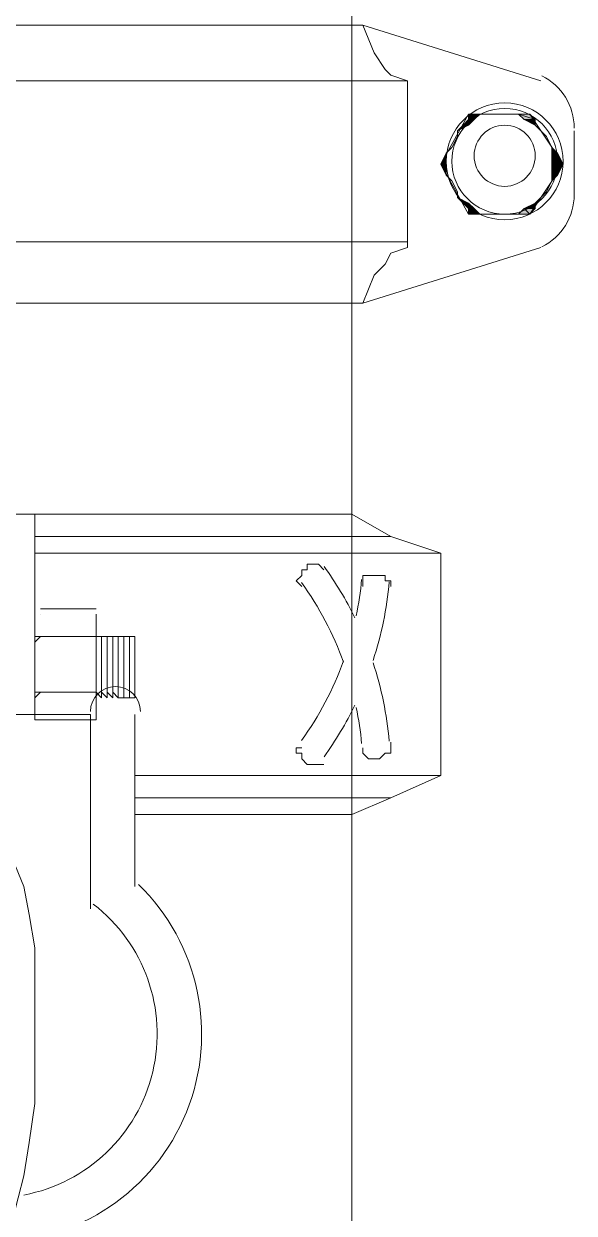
# Model space of a CAD drawing. Header units: millimetres. Extents: x 596 to 768, y 309 to 423.
# Drawn here: x 690.9175 to 691.0046, y 407.1867 to 407.375 of the extents above; entities that cross this region are included whole.
import ezdxf

# ---------------------------------------------------------------- set-up
doc = ezdxf.new("R2010")
doc.units = ezdxf.units.MM
doc.layers.add('1- 3', color=3, linetype='Continuous')

# ---------------------------------------------------------------- blocks, each defined once
blk = doc.blocks.new('CTOBOM')
h = blk.add_hatch(color=0)
h.dxf.hatch_style = 2
h.paths.add_polyline_path([(5.748, -0.33348), (5.74888, -0.3326), (5.74888, -0.33348)])
edge = h.paths.add_edge_path()
edge.add_spline(control_points=[(5.74888, -0.3326), (5.74888, -0.3326), (5.748, -0.33348), (5.748, -0.33348), (5.748, -0.33348), (5.74888, -0.3326), (5.74888, -0.3326)], knot_values=[0, 0, 0, 0, 1, 1, 1, 2, 2, 2, 2], degree=3, periodic=0)
h = blk.add_hatch(color=0)
h.dxf.hatch_style = 2
h.paths.add_polyline_path([(5.74888, -0.33348), (5.75064, -0.33172), (5.75064, -0.33348)])
h.paths.add_polyline_path([(5.74888, -0.3326), (5.74888, -0.33348), (5.75064, -0.33172)])
h = blk.add_hatch(color=0)
h.dxf.hatch_style = 2
h.paths.add_polyline_path([(5.75064, -0.33348), (5.7524, -0.3326), (5.7524, -0.33348)])
h.paths.add_polyline_path([(5.75064, -0.33172), (5.75064, -0.33348), (5.7524, -0.3326)])
h = blk.add_hatch(color=0)
h.dxf.hatch_style = 2
h.paths.add_polyline_path([(5.75328, -0.33348), (5.7524, -0.33348), (5.7524, -0.3326)])
edge = h.paths.add_edge_path()
edge.add_spline(control_points=[(5.75328, -0.33348), (5.75328, -0.33348), (5.75328, -0.33348), (5.75328, -0.33348), (5.75328, -0.33348), (5.7524, -0.33348), (5.7524, -0.33348), (5.7524, -0.33348), (5.75328, -0.33348), (5.75328, -0.33348)], knot_values=[0, 0, 0, 0, 1, 1, 1, 2, 2, 2, 3, 3, 3, 3], degree=3, periodic=0)
h = blk.add_hatch(color=0)
h.dxf.hatch_style = 2
h.paths.add_polyline_path([(5.74271, -0.33876), (5.74359, -0.33612), (5.74359, -0.33788)])
h.paths.add_polyline_path([(5.74271, -0.337), (5.74271, -0.33876), (5.74359, -0.33612)])
h = blk.add_hatch(color=0)
h.dxf.hatch_style = 2
h.paths.add_polyline_path([(5.74448, -0.33612), (5.74359, -0.33788), (5.74359, -0.33612)])
edge = h.paths.add_edge_path()
edge.add_spline(control_points=[(5.74448, -0.33612), (5.74448, -0.33612), (5.74448, -0.33612), (5.74448, -0.33612), (5.74448, -0.33612), (5.74359, -0.33788), (5.74359, -0.33788), (5.74359, -0.33788), (5.74448, -0.33612), (5.74448, -0.33612)], knot_values=[0, 0, 0, 0, 1, 1, 1, 2, 2, 2, 3, 3, 3, 3], degree=3, periodic=0)
h = blk.add_hatch(color=0)
h.dxf.hatch_style = 2
h.paths.add_polyline_path([(5.7568, -0.33612), (5.75768, -0.33612), (5.75768, -0.33788)])
edge = h.paths.add_edge_path()
edge.add_spline(control_points=[(5.75768, -0.33612), (5.75768, -0.33612), (5.7568, -0.33612), (5.7568, -0.33612), (5.7568, -0.33612), (5.75768, -0.33612), (5.75768, -0.33612)], knot_values=[0, 0, 0, 0, 1, 1, 1, 2, 2, 2, 2], degree=3, periodic=0)
h = blk.add_hatch(color=0)
h.dxf.hatch_style = 2
h.paths.add_polyline_path([(5.75768, -0.33788), (5.75856, -0.337), (5.75856, -0.33876)])
h.paths.add_polyline_path([(5.75768, -0.33612), (5.75768, -0.33788), (5.75856, -0.337)])
h = blk.add_hatch(color=0)
h.dxf.hatch_style = 2
h.paths.add_polyline_path([(5.74271, -0.34668), (5.74359, -0.3458), (5.74359, -0.34668)])
h.paths.add_polyline_path([(5.74271, -0.34492), (5.74271, -0.34668), (5.74359, -0.3458)])
h = blk.add_hatch(color=0)
h.dxf.hatch_style = 2
h.paths.add_polyline_path([(5.74359, -0.34668), (5.74448, -0.34668), (5.74448, -0.34756)])
h.paths.add_polyline_path([(5.74359, -0.3458), (5.74359, -0.34668), (5.74448, -0.34668)])
h = blk.add_hatch(color=0)
h.dxf.hatch_style = 2
h.paths.add_polyline_path([(5.7568, -0.34756), (5.75768, -0.3458), (5.75768, -0.34668)])
h.paths.add_polyline_path([(5.7568, -0.34668), (5.7568, -0.34756), (5.75768, -0.3458)])
h = blk.add_hatch(color=0)
h.dxf.hatch_style = 2
h.paths.add_polyline_path([(5.75768, -0.34668), (5.75856, -0.34492), (5.75856, -0.34668)])
h.paths.add_polyline_path([(5.75768, -0.3458), (5.75768, -0.34668), (5.75856, -0.34492)])
h = blk.add_hatch(color=0)
h.dxf.hatch_style = 2
h.paths.add_polyline_path([(5.74536, -0.34844), (5.74448, -0.34756), (5.74448, -0.34668)])
edge = h.paths.add_edge_path()
edge.add_spline(control_points=[(5.74536, -0.34844), (5.74536, -0.34844), (5.74536, -0.34844), (5.74536, -0.34844), (5.74536, -0.34844), (5.74448, -0.34756), (5.74448, -0.34756), (5.74448, -0.34756), (5.74536, -0.34844), (5.74536, -0.34844)], knot_values=[0, 0, 0, 0, 1, 1, 1, 2, 2, 2, 3, 3, 3, 3], degree=3, periodic=0)
h = blk.add_hatch(color=0)
h.dxf.hatch_style = 2
h.paths.add_polyline_path([(5.75592, -0.34844), (5.7568, -0.34668), (5.7568, -0.34756)])
edge = h.paths.add_edge_path()
edge.add_spline(control_points=[(5.7568, -0.34668), (5.7568, -0.34668), (5.75592, -0.34844), (5.75592, -0.34844), (5.75592, -0.34844), (5.7568, -0.34668), (5.7568, -0.34668)], knot_values=[0, 0, 0, 0, 1, 1, 1, 2, 2, 2, 2], degree=3, periodic=0)
h = blk.add_hatch(color=0)
h.dxf.hatch_style = 2
h.paths.add_polyline_path([(5.74888, -0.3502), (5.75064, -0.3502), (5.75064, -0.35108)])
edge = h.paths.add_edge_path()
edge.add_spline(control_points=[(5.75064, -0.3502), (5.75064, -0.3502), (5.74888, -0.3502), (5.74888, -0.3502), (5.74888, -0.3502), (5.75064, -0.3502), (5.75064, -0.3502)], knot_values=[0, 0, 0, 0, 1, 1, 1, 2, 2, 2, 2], degree=3, periodic=0)
h = blk.add_hatch(color=0)
h.dxf.hatch_style = 2
h.paths.add_polyline_path([(5.7524, -0.3502), (5.75064, -0.35108), (5.75064, -0.3502)])
edge = h.paths.add_edge_path()
edge.add_spline(control_points=[(5.7524, -0.3502), (5.7524, -0.3502), (5.7524, -0.3502), (5.7524, -0.3502), (5.7524, -0.3502), (5.75064, -0.35108), (5.75064, -0.35108), (5.75064, -0.35108), (5.7524, -0.3502), (5.7524, -0.3502)], knot_values=[0, 0, 0, 0, 1, 1, 1, 2, 2, 2, 3, 3, 3, 3], degree=3, periodic=0)
at = {"color": 0, "lineweight": 20}
for p, q in [((5.74536, -0.32996), (5.75592, -0.32996)), ((5.75064, -0.33172), (5.74271, -0.337)), ((5.75856, -0.337), (5.75064, -0.33172)), ((5.73743, -0.33524), (5.72863, -0.3634)), ((5.76384, -0.33524), (5.77264, -0.3634)), ((5.74271, -0.337), (5.74271, -0.34668)), ((5.75856, -0.34668), (5.75856, -0.337)), ((5.74271, -0.34668), (5.75064, -0.35108)), ((5.75064, -0.35108), (5.75856, -0.34668)), ((5.73743, -0.35636), (5.73655, -0.359)), ((5.73743, -0.48838), (5.73743, -0.35636)), ((5.73743, -0.35636), (5.76384, -0.35636)), ((5.76296, -0.35636), (5.76296, -0.48838)), ((5.76384, -0.35636), (5.76472, -0.359)), ((5.73655, -0.359), (5.73567, -0.35988)), ((5.76472, -0.359), (5.76648, -0.35988)), ((5.73567, -0.35988), (5.73303, -0.36164)), ((5.76648, -0.35988), (5.76824, -0.36164)), ((5.73303, -0.36164), (5.72863, -0.3634)), ((5.72863, -0.48222), (5.72863, -0.3634)), ((5.76824, -0.36164), (5.77264, -0.3634)), ((5.77264, -0.48222), (5.77264, -0.3634)), ((5.72863, -0.36516), (5.53589, -0.36516)), ((5.72863, -0.36516), (5.72863, -0.47958))]:
    blk.add_line(p, q, dxfattribs=at)
at = {"color": 0, "lineweight": 0}
for p, q in [((5.748, -0.33348), (5.74888, -0.3326)), ((5.748, -0.33348), (5.74888, -0.3326)), ((5.74888, -0.33348), (5.75064, -0.33172)), ((5.74888, -0.33348), (5.75064, -0.33172)), ((5.75064, -0.33172), (5.74888, -0.3326)), ((5.74888, -0.33348), (5.75064, -0.33172)), ((5.74888, -0.33348), (5.75064, -0.33172)), ((5.75064, -0.33172), (5.74888, -0.3326)), ((5.74888, -0.3326), (5.74888, -0.33348)), ((5.74888, -0.3326), (5.74888, -0.33348)), ((5.74888, -0.3326), (5.74888, -0.33348)), ((5.74888, -0.3326), (5.74888, -0.33348)), ((5.75064, -0.33172), (5.75064, -0.33348)), ((5.75064, -0.33172), (5.75064, -0.33348)), ((5.75064, -0.33172), (5.75064, -0.33348)), ((5.7524, -0.3326), (5.75064, -0.33172)), ((5.75064, -0.33172), (5.75064, -0.33348)), ((5.7524, -0.3326), (5.75064, -0.33172)), ((5.75064, -0.33348), (5.7524, -0.3326)), ((5.75064, -0.33348), (5.7524, -0.3326)), ((5.75064, -0.33348), (5.7524, -0.3326)), ((5.75064, -0.33348), (5.7524, -0.3326)), ((5.7524, -0.3326), (5.7524, -0.33348)), ((5.7524, -0.3326), (5.7524, -0.33348)), ((5.7524, -0.33348), (5.7524, -0.3326)), ((5.7524, -0.3326), (5.75328, -0.33348)), ((5.7524, -0.33348), (5.7524, -0.3326)), ((5.7524, -0.3326), (5.75328, -0.33348)), ((5.74888, -0.33348), (5.748, -0.33348)), ((5.74888, -0.33348), (5.748, -0.33348)), ((5.75064, -0.33348), (5.74888, -0.33348)), ((5.75064, -0.33348), (5.74888, -0.33348)), ((5.7524, -0.33348), (5.75064, -0.33348)), ((5.7524, -0.33348), (5.75064, -0.33348)), ((5.75328, -0.33348), (5.7524, -0.33348)), ((5.75328, -0.33348), (5.7524, -0.33348)), ((5.74271, -0.33876), (5.74359, -0.33612)), ((5.74271, -0.33876), (5.74359, -0.33612)), ((5.74359, -0.33612), (5.74271, -0.337)), ((5.74271, -0.33876), (5.74359, -0.33612)), ((5.74271, -0.33876), (5.74359, -0.33612)), ((5.74359, -0.33612), (5.74271, -0.337)), ((5.74271, -0.3414), (5.74271, -0.337)), ((5.74271, -0.337), (5.74271, -0.34052)), ((5.74271, -0.3414), (5.74271, -0.337)), ((5.74271, -0.337), (5.74271, -0.34052)), ((5.74271, -0.34052), (5.74271, -0.337)), ((5.74271, -0.337), (5.74271, -0.33876)), ((5.74271, -0.34052), (5.74271, -0.337)), ((5.74271, -0.337), (5.74271, -0.33876)), ((5.74271, -0.337), (5.74271, -0.33876)), ((5.74271, -0.337), (5.74271, -0.33876)), ((5.74359, -0.33612), (5.74359, -0.33788)), ((5.74359, -0.33612), (5.74359, -0.33788)), ((5.74448, -0.33612), (5.74359, -0.33788)), ((5.74359, -0.33788), (5.74359, -0.33612)), ((5.74359, -0.33612), (5.74448, -0.33612)), ((5.74448, -0.33612), (5.74359, -0.33788)), ((5.74359, -0.33788), (5.74359, -0.33612)), ((5.74359, -0.33612), (5.74448, -0.33612)), ((5.7568, -0.33612), (5.75768, -0.33612)), ((5.75768, -0.33788), (5.7568, -0.33612)), ((5.7568, -0.33612), (5.75768, -0.33612)), ((5.75768, -0.33788), (5.7568, -0.33612)), ((5.75768, -0.33612), (5.75768, -0.33788)), ((5.75768, -0.33612), (5.75768, -0.33788)), ((5.75768, -0.33612), (5.75768, -0.33788)), ((5.75856, -0.337), (5.75768, -0.33612)), ((5.75768, -0.33612), (5.75768, -0.33788)), ((5.75856, -0.337), (5.75768, -0.33612)), ((5.75768, -0.33788), (5.75856, -0.337)), ((5.75768, -0.33788), (5.75856, -0.337)), ((5.75768, -0.33788), (5.75856, -0.337)), ((5.75768, -0.33788), (5.75856, -0.337)), ((5.75856, -0.337), (5.75856, -0.33876)), ((5.75856, -0.337), (5.75856, -0.33876)), ((5.75856, -0.33876), (5.75856, -0.337)), ((5.75856, -0.337), (5.75856, -0.34052)), ((5.75856, -0.33876), (5.75856, -0.337)), ((5.75856, -0.337), (5.75856, -0.34052)), ((5.75856, -0.34052), (5.75856, -0.337)), ((5.75856, -0.337), (5.75856, -0.3414)), ((5.75856, -0.34052), (5.75856, -0.337)), ((5.75856, -0.337), (5.75856, -0.3414)), ((5.74359, -0.33788), (5.74271, -0.33876)), ((5.74359, -0.33788), (5.74271, -0.33876)), ((5.74271, -0.33876), (5.74271, -0.34052)), ((5.74271, -0.33876), (5.74271, -0.34052)), ((5.75856, -0.33876), (5.75768, -0.33788)), ((5.75856, -0.33876), (5.75768, -0.33788)), ((5.75856, -0.34052), (5.75856, -0.33876)), ((5.75856, -0.34052), (5.75856, -0.33876)), ((5.74271, -0.34052), (5.74271, -0.3414)), ((5.74271, -0.34052), (5.74271, -0.3414)), ((5.75856, -0.3414), (5.75856, -0.34052)), ((5.75856, -0.3414), (5.75856, -0.34052)), ((5.74271, -0.34668), (5.74271, -0.3414)), ((5.74271, -0.3414), (5.74271, -0.34316)), ((5.74271, -0.34668), (5.74271, -0.3414)), ((5.74271, -0.3414), (5.74271, -0.34316)), ((5.75856, -0.3414), (5.75856, -0.34668)), ((5.75856, -0.34316), (5.75856, -0.3414)), ((5.75856, -0.3414), (5.75856, -0.34668)), ((5.75856, -0.34316), (5.75856, -0.3414)), ((5.74271, -0.34316), (5.74271, -0.34668)), ((5.74271, -0.34316), (5.74271, -0.34668)), ((5.74271, -0.34668), (5.74271, -0.34316)), ((5.74271, -0.34316), (5.74271, -0.34492)), ((5.74271, -0.34668), (5.74271, -0.34316)), ((5.74271, -0.34316), (5.74271, -0.34492)), ((5.75856, -0.34316), (5.75856, -0.34668)), ((5.75856, -0.34492), (5.75856, -0.34316)), ((5.75856, -0.34316), (5.75856, -0.34668)), ((5.75856, -0.34492), (5.75856, -0.34316)), ((5.75856, -0.34668), (5.75856, -0.34316)), ((5.75856, -0.34668), (5.75856, -0.34316)), ((5.74271, -0.34492), (5.74271, -0.34668)), ((5.74271, -0.34492), (5.74271, -0.34668)), ((5.74271, -0.34492), (5.74271, -0.34668)), ((5.74359, -0.3458), (5.74271, -0.34492)), ((5.74271, -0.34492), (5.74271, -0.34668)), ((5.74359, -0.3458), (5.74271, -0.34492)), ((5.74271, -0.34668), (5.74359, -0.3458)), ((5.74271, -0.34668), (5.74359, -0.3458)), ((5.74271, -0.34668), (5.74359, -0.3458)), ((5.74271, -0.34668), (5.74359, -0.3458)), ((5.74359, -0.3458), (5.74359, -0.34668)), ((5.74359, -0.3458), (5.74359, -0.34668)), ((5.74359, -0.3458), (5.74359, -0.34668)), ((5.74448, -0.34668), (5.74359, -0.3458)), ((5.74359, -0.3458), (5.74359, -0.34668)), ((5.74448, -0.34668), (5.74359, -0.3458)), ((5.7568, -0.34756), (5.75768, -0.3458)), ((5.7568, -0.34756), (5.75768, -0.3458)), ((5.75768, -0.3458), (5.7568, -0.34668)), ((5.7568, -0.34756), (5.75768, -0.3458)), ((5.7568, -0.34756), (5.75768, -0.3458)), ((5.75768, -0.3458), (5.7568, -0.34668)), ((5.75768, -0.34668), (5.75856, -0.34492)), ((5.75768, -0.34668), (5.75856, -0.34492)), ((5.75856, -0.34492), (5.75768, -0.3458)), ((5.75768, -0.34668), (5.75856, -0.34492)), ((5.75768, -0.34668), (5.75856, -0.34492)), ((5.75856, -0.34492), (5.75768, -0.3458)), ((5.75768, -0.3458), (5.75768, -0.34668)), ((5.75768, -0.3458), (5.75768, -0.34668)), ((5.75768, -0.3458), (5.75768, -0.34668)), ((5.75768, -0.3458), (5.75768, -0.34668)), ((5.75856, -0.34492), (5.75856, -0.34668)), ((5.75856, -0.34492), (5.75856, -0.34668)), ((5.75856, -0.34668), (5.75856, -0.34492)), ((5.75856, -0.34668), (5.75856, -0.34492)), ((5.74359, -0.34668), (5.74271, -0.34668)), ((5.74359, -0.34668), (5.74271, -0.34668)), ((5.74359, -0.34668), (5.74448, -0.34668)), ((5.74448, -0.34756), (5.74359, -0.34668)), ((5.74359, -0.34668), (5.74448, -0.34668)), ((5.74359, -0.34668), (5.74448, -0.34668)), ((5.74448, -0.34756), (5.74359, -0.34668)), ((5.74359, -0.34668), (5.74448, -0.34668)), ((5.74448, -0.34668), (5.74448, -0.34756)), ((5.74448, -0.34668), (5.74448, -0.34756)), ((5.74448, -0.34756), (5.74448, -0.34668)), ((5.74448, -0.34668), (5.74536, -0.34844)), ((5.74448, -0.34756), (5.74448, -0.34668)), ((5.74448, -0.34668), (5.74536, -0.34844)), ((5.74536, -0.34844), (5.74448, -0.34756)), ((5.74536, -0.34844), (5.74448, -0.34756)), ((5.75592, -0.34844), (5.7568, -0.34668)), ((5.75592, -0.34844), (5.7568, -0.34668)), ((5.7568, -0.34756), (5.75592, -0.34844)), ((5.7568, -0.34756), (5.75592, -0.34844)), ((5.7568, -0.34668), (5.7568, -0.34756)), ((5.7568, -0.34668), (5.7568, -0.34756)), ((5.75768, -0.34668), (5.7568, -0.34756)), ((5.7568, -0.34668), (5.7568, -0.34756)), ((5.75768, -0.34668), (5.7568, -0.34756)), ((5.7568, -0.34668), (5.7568, -0.34756)), ((5.75856, -0.34668), (5.75768, -0.34668)), ((5.75856, -0.34668), (5.75768, -0.34668)), ((5.74888, -0.3502), (5.75064, -0.3502)), ((5.75064, -0.35108), (5.74888, -0.3502)), ((5.74888, -0.3502), (5.75064, -0.3502)), ((5.75064, -0.35108), (5.74888, -0.3502)), ((5.75064, -0.3502), (5.75064, -0.35108)), ((5.75064, -0.3502), (5.75064, -0.35108)), ((5.7524, -0.3502), (5.75064, -0.35108)), ((5.75064, -0.35108), (5.75064, -0.3502)), ((5.75064, -0.3502), (5.7524, -0.3502)), ((5.7524, -0.3502), (5.75064, -0.35108)), ((5.75064, -0.35108), (5.75064, -0.3502)), ((5.75064, -0.3502), (5.7524, -0.3502))]:
    blk.add_line(p, q, dxfattribs=at)
at = {"color": 0, "lineweight": 20}
for points in [[(5.80608, -0.36516), (5.8096, -0.359), (5.81224, -0.35108)], [(5.81224, -0.35108), (5.81224, -0.41533)], [(5.81224, -0.35108), (5.84745, -0.35108)], [(5.85361, -0.36516), (5.85097, -0.359), (5.84745, -0.35108)], [(5.84745, -0.35108), (5.84745, -0.39949)], [(5.8096, -0.359), (5.8096, -0.41533)], [(5.81752, -0.3634), (5.81664, -0.3634), (5.81576, -0.3634), (5.81576, -0.36252), (5.81576, -0.36164), (5.81576, -0.36076), (5.81576, -0.35988), (5.81664, -0.35988), (5.81664, -0.359), (5.81752, -0.359)], [(5.84305, -0.3634), (5.84393, -0.3634), (5.84481, -0.36252), (5.84481, -0.36164), (5.84481, -0.36076), (5.84393, -0.35988), (5.84393, -0.359), (5.84305, -0.359), (5.84217, -0.359)], [(5.85097, -0.359), (5.85097, -0.39949)], [(4.88285, -0.47958), (6.57882, -0.47958), (6.57882, -0.36516), (5.37659, -0.36516)], [(4.88725, -0.36516), (8.15862, -0.36516)], [(8.72893, -0.36516), (5.77264, -0.36516)], [(5.80608, -0.36516), (5.80608, -0.47958)], [(5.85361, -0.36516), (5.85361, -0.39949)], [(5.81488, -0.36957), (5.814, -0.37045), (5.814, -0.37133), (5.814, -0.37221), (5.81488, -0.37221), (5.81488, -0.37309), (5.81576, -0.37309), (5.81664, -0.37397), (5.81752, -0.37309)], [(5.84569, -0.36957), (5.84569, -0.37045), (5.84569, -0.37133), (5.84569, -0.37221), (5.84481, -0.37309), (5.84393, -0.37309), (5.84393, -0.37397), (5.84305, -0.37397), (5.84305, -0.37309)], [(5.83513, -0.40213), (5.83513, -0.40125), (5.83513, -0.40037), (5.83513, -0.39949), (5.82545, -0.39949)], [(5.82545, -0.39949), (5.82545, -0.39949)], [(5.83513, -0.39949), (5.82545, -0.39949)], [(5.82545, -0.39949), (5.82545, -0.40037), (5.82545, -0.40125), (5.82545, -0.40213)], [(5.82545, -0.40037), (5.82545, -0.40037)], [(5.83513, -0.39949), (5.83425, -0.39949)], [(5.83513, -0.40037), (5.83425, -0.40037)], [(5.86505, -0.39949), (5.83777, -0.39949)], [(5.82545, -0.40125), (5.82545, -0.40125)], [(5.82545, -0.40213), (5.82545, -0.40301), (5.82545, -0.40389), (5.82545, -0.40477), (5.82545, -0.40565)], [(5.83513, -0.40213), (5.82545, -0.40213)], [(5.82545, -0.40301), (5.82545, -0.40301)], [(5.83513, -0.40125), (5.83425, -0.40125)], [(5.83513, -0.40213), (5.83425, -0.40301)], [(5.83513, -0.40301), (5.83425, -0.40389)], [(5.83513, -0.40301), (5.83513, -0.40301)], [(5.82545, -0.40389), (5.82545, -0.40389)], [(5.82545, -0.40477), (5.82545, -0.40477)], [(5.83513, -0.40389), (5.83425, -0.40477)], [(5.83513, -0.40477), (5.83425, -0.40565)], [(5.83513, -0.40389), (5.83513, -0.40389)], [(5.83513, -0.40477), (5.83513, -0.40477)], [(5.82104, -0.41445), (5.82104, -0.40565)], [(5.83865, -0.41533), (5.83865, -0.41445), (5.83865, -0.40565), (5.82192, -0.40565)], [(5.82545, -0.41445), (5.82545, -0.40565), (5.82633, -0.40565)], [(5.83425, -0.41445), (5.83425, -0.40565), (5.83513, -0.40565)], [(5.83425, -0.40565), (5.83425, -0.40565)], [(5.86857, -0.40653), (5.83777, -0.40653), (5.83777, -0.43821)], [(5.80608, -0.41533), (5.83865, -0.41533)], [(5.82192, -0.41445), (5.82192, -0.41445)], [(5.82633, -0.41533), (5.82545, -0.41445), (5.82545, -0.41533)], [(5.83425, -0.41533), (5.83425, -0.41445), (5.83513, -0.41533)], [(5.91786, -0.41885), (5.91434, -0.41797), (5.91082, -0.41709), (5.90554, -0.41621), (5.89937, -0.41533), (5.89321, -0.41533), (5.88705, -0.41533), (5.88089, -0.41533), (5.87473, -0.41533), (5.86945, -0.41621), (5.86505, -0.41709), (5.86065, -0.41885), (5.85801, -0.41973), (5.85625, -0.42149), (5.85537, -0.42237)]]:
    blk.add_lwpolyline(points, dxfattribs=at)
for points in [[(5.74492, -0.32996), (5.74141, -0.32996), (5.73821, -0.33194), (5.73665, -0.33508)], [(5.76375, -0.33508), (5.76218, -0.33194), (5.75898, -0.32996), (5.75548, -0.32996)], [(5.76375, -0.33508), (5.76218, -0.33194), (5.75898, -0.32996), (5.75548, -0.32996)], [(5.82922, -0.36179), (5.82519, -0.36046), (5.82102, -0.35961), (5.8168, -0.35923)], [(5.84202, -0.35923), (5.83779, -0.35961), (5.83362, -0.36046), (5.82959, -0.36179)], [(5.82249, -0.36467), (5.81963, -0.36606), (5.8169, -0.3677), (5.81433, -0.36956)], [(5.82215, -0.36446), (5.82025, -0.36407), (5.81833, -0.36378), (5.8164, -0.36361)], [(5.84449, -0.36956), (5.84191, -0.3677), (5.83918, -0.36606), (5.83632, -0.36467)], [(5.84241, -0.36361), (5.84048, -0.36378), (5.83856, -0.36407), (5.83666, -0.36446)], [(5.82952, -0.36646), (5.82503, -0.36809), (5.82078, -0.37033), (5.8169, -0.37313)], [(5.84191, -0.37313), (5.83803, -0.37033), (5.83379, -0.36809), (5.82929, -0.36646)]]:
    blk.add_open_spline(points, degree=3, dxfattribs=at)
for points, knots in [([(5.7502, -0.33172), (5.74509, -0.33172), (5.74095, -0.33586), (5.74095, -0.34096), (5.74095, -0.34607), (5.74509, -0.3502), (5.7502, -0.3502), (5.7553, -0.3502), (5.75944, -0.34607), (5.75944, -0.34096), (5.75944, -0.33586), (5.7553, -0.33172), (5.7502, -0.33172)], [0, 0, 0, 0, 1, 1, 1, 2, 2, 2, 3, 3, 3, 4, 4, 4, 4]), ([(5.7502, -0.3326), (5.74558, -0.3326), (5.74183, -0.33634), (5.74183, -0.34096), (5.74183, -0.34558), (5.74558, -0.34932), (5.7502, -0.34932), (5.75481, -0.34932), (5.75856, -0.34558), (5.75856, -0.34096), (5.75856, -0.33634), (5.75481, -0.3326), (5.7502, -0.3326)], [0, 0, 0, 0, 1, 1, 1, 2, 2, 2, 3, 3, 3, 4, 4, 4, 4]), ([(5.74932, -0.33612), (5.74664, -0.33612), (5.74448, -0.33829), (5.74448, -0.34096), (5.74448, -0.34364), (5.74664, -0.3458), (5.74932, -0.3458), (5.75199, -0.3458), (5.75416, -0.34364), (5.75416, -0.34096), (5.75416, -0.33829), (5.75199, -0.33612), (5.74932, -0.33612)], [0, 0, 0, 0, 1, 1, 1, 2, 2, 2, 3, 3, 3, 4, 4, 4, 4]), ([(5.86469, -0.44492), (5.87405, -0.45456), (5.88833, -0.45757), (5.90078, -0.45252), (5.91323, -0.44747), (5.92138, -0.43537), (5.92138, -0.42193), (5.92138, -0.40849), (5.91323, -0.3964), (5.90078, -0.39135), (5.88833, -0.3863), (5.87405, -0.3893), (5.86469, -0.39894)], [0, 0, 0, 0, 1, 1, 1, 2, 2, 2, 3, 3, 3, 4, 4, 4, 4]), ([(5.91388, -0.41707), (5.91197, -0.40703), (5.90434, -0.39905), (5.8944, -0.39668), (5.88446, -0.39431), (5.87405, -0.39798), (5.86781, -0.40608)], [0, 0, 0, 0, 1, 1, 1, 2, 2, 2, 2]), ([(5.83733, -0.39861), (5.83514, -0.39861), (5.83337, -0.40038), (5.83337, -0.40257), (5.83337, -0.40476), (5.83514, -0.40653), (5.83733, -0.40653)], [0, 0, 0, 0, 1, 1, 1, 2, 2, 2, 2]), ([(5.82545, -0.40037), (5.82545, -0.40037), (5.83513, -0.40037), (5.83513, -0.40037), (5.83513, -0.40037), (5.82545, -0.40037), (5.82545, -0.40037)], [0, 0, 0, 0, 1, 1, 1, 2, 2, 2, 2]), ([(5.82545, -0.40125), (5.82545, -0.40125), (5.83513, -0.40125), (5.83513, -0.40125), (5.83513, -0.40125), (5.82545, -0.40125), (5.82545, -0.40125)], [0, 0, 0, 0, 1, 1, 1, 2, 2, 2, 2]), ([(5.82545, -0.40301), (5.82545, -0.40301), (5.83513, -0.40301), (5.83513, -0.40301), (5.83513, -0.40301), (5.82545, -0.40301), (5.82545, -0.40301)], [0, 0, 0, 0, 1, 1, 1, 2, 2, 2, 2]), ([(5.82545, -0.40389), (5.82545, -0.40389), (5.83513, -0.40389), (5.83513, -0.40389), (5.83513, -0.40389), (5.82545, -0.40389), (5.82545, -0.40389)], [0, 0, 0, 0, 1, 1, 1, 2, 2, 2, 2]), ([(5.82545, -0.40477), (5.82545, -0.40477), (5.83513, -0.40477), (5.83513, -0.40477), (5.83513, -0.40477), (5.82545, -0.40477), (5.82545, -0.40477)], [0, 0, 0, 0, 1, 1, 1, 2, 2, 2, 2])]:
    blk.add_open_spline(points, degree=3, knots=knots, dxfattribs=at)
at = {"color": 0, "lineweight": 0}
for points in [[(5.74888, -0.3326), (5.74888, -0.3326), (5.748, -0.33348), (5.748, -0.33348)], [(5.748, -0.33348), (5.748, -0.33348), (5.74888, -0.3326), (5.74888, -0.3326)], [(5.74888, -0.3326), (5.74888, -0.3326), (5.748, -0.33348), (5.748, -0.33348)], [(5.748, -0.33348), (5.748, -0.33348), (5.74888, -0.3326), (5.74888, -0.3326)], [(5.74536, -0.33524), (5.74536, -0.33524), (5.74448, -0.33612), (5.74448, -0.33612)], [(5.74448, -0.33612), (5.74448, -0.33612), (5.74536, -0.33524), (5.74536, -0.33524)], [(5.74448, -0.33612), (5.74448, -0.33612), (5.74536, -0.33524), (5.74536, -0.33524)], [(5.74536, -0.33524), (5.74536, -0.33524), (5.74448, -0.33612), (5.74448, -0.33612)], [(5.74536, -0.33524), (5.74536, -0.33524), (5.74448, -0.33612), (5.74448, -0.33612)], [(5.74448, -0.33612), (5.74448, -0.33612), (5.74536, -0.33524), (5.74536, -0.33524)], [(5.74448, -0.33612), (5.74448, -0.33612), (5.74536, -0.33524), (5.74536, -0.33524)], [(5.74536, -0.33524), (5.74536, -0.33524), (5.74448, -0.33612), (5.74448, -0.33612)], [(5.74536, -0.33524), (5.74536, -0.33524), (5.74624, -0.33436), (5.74624, -0.33436)], [(5.74624, -0.33436), (5.74624, -0.33436), (5.74536, -0.33524), (5.74536, -0.33524)], [(5.74536, -0.33524), (5.74536, -0.33524), (5.74624, -0.33436), (5.74624, -0.33436)], [(5.74624, -0.33436), (5.74624, -0.33436), (5.74536, -0.33524), (5.74536, -0.33524)], [(5.74624, -0.33436), (5.74624, -0.33436), (5.748, -0.33348), (5.748, -0.33348)], [(5.748, -0.33348), (5.748, -0.33348), (5.74624, -0.33436), (5.74624, -0.33436)], [(5.74624, -0.33436), (5.74624, -0.33436), (5.748, -0.33348), (5.748, -0.33348)], [(5.748, -0.33348), (5.748, -0.33348), (5.74624, -0.33436), (5.74624, -0.33436)], [(5.75328, -0.33348), (5.75328, -0.33348), (5.7524, -0.33348), (5.7524, -0.33348)], [(5.7524, -0.33348), (5.7524, -0.33348), (5.75328, -0.33348), (5.75328, -0.33348)], [(5.75328, -0.33348), (5.75328, -0.33348), (5.7524, -0.33348), (5.7524, -0.33348)], [(5.7524, -0.33348), (5.7524, -0.33348), (5.75328, -0.33348), (5.75328, -0.33348)], [(5.75328, -0.33348), (5.75328, -0.33348), (5.75504, -0.33436), (5.75504, -0.33436)], [(5.75504, -0.33436), (5.75504, -0.33436), (5.75328, -0.33348), (5.75328, -0.33348)], [(5.75328, -0.33348), (5.75328, -0.33348), (5.75504, -0.33436), (5.75504, -0.33436)], [(5.75504, -0.33436), (5.75504, -0.33436), (5.75328, -0.33348), (5.75328, -0.33348)], [(5.75504, -0.33436), (5.75504, -0.33436), (5.75592, -0.33524), (5.75592, -0.33524)], [(5.75592, -0.33524), (5.75592, -0.33524), (5.75504, -0.33436), (5.75504, -0.33436)], [(5.75504, -0.33436), (5.75504, -0.33436), (5.75592, -0.33524), (5.75592, -0.33524)], [(5.75592, -0.33524), (5.75592, -0.33524), (5.75504, -0.33436), (5.75504, -0.33436)], [(5.7568, -0.33612), (5.7568, -0.33612), (5.75592, -0.33524), (5.75592, -0.33524)], [(5.75592, -0.33524), (5.75592, -0.33524), (5.7568, -0.33612), (5.7568, -0.33612)], [(5.75592, -0.33524), (5.75592, -0.33524), (5.7568, -0.33612), (5.7568, -0.33612)], [(5.7568, -0.33612), (5.7568, -0.33612), (5.75592, -0.33524), (5.75592, -0.33524)], [(5.7568, -0.33612), (5.7568, -0.33612), (5.75592, -0.33524), (5.75592, -0.33524)], [(5.75592, -0.33524), (5.75592, -0.33524), (5.7568, -0.33612), (5.7568, -0.33612)], [(5.75592, -0.33524), (5.75592, -0.33524), (5.7568, -0.33612), (5.7568, -0.33612)], [(5.7568, -0.33612), (5.7568, -0.33612), (5.75592, -0.33524), (5.75592, -0.33524)], [(5.74271, -0.337), (5.74271, -0.337), (5.74271, -0.3414), (5.74271, -0.3414)], [(5.74271, -0.3414), (5.74271, -0.3414), (5.74271, -0.337), (5.74271, -0.337)], [(5.74271, -0.337), (5.74271, -0.337), (5.74271, -0.3414), (5.74271, -0.3414)], [(5.74271, -0.3414), (5.74271, -0.3414), (5.74271, -0.337), (5.74271, -0.337)], [(5.74271, -0.337), (5.74271, -0.337), (5.74271, -0.34052), (5.74271, -0.34052)], [(5.74271, -0.34052), (5.74271, -0.34052), (5.74271, -0.337), (5.74271, -0.337)], [(5.74271, -0.337), (5.74271, -0.337), (5.74271, -0.34052), (5.74271, -0.34052)], [(5.74271, -0.34052), (5.74271, -0.34052), (5.74271, -0.337), (5.74271, -0.337)], [(5.74448, -0.33612), (5.74448, -0.33612), (5.74359, -0.33788), (5.74359, -0.33788)], [(5.74359, -0.33788), (5.74359, -0.33788), (5.74448, -0.33612), (5.74448, -0.33612)], [(5.74448, -0.33612), (5.74448, -0.33612), (5.74359, -0.33788), (5.74359, -0.33788)], [(5.74359, -0.33788), (5.74359, -0.33788), (5.74448, -0.33612), (5.74448, -0.33612)], [(5.75768, -0.33612), (5.75768, -0.33612), (5.7568, -0.33612), (5.7568, -0.33612)], [(5.7568, -0.33612), (5.7568, -0.33612), (5.75768, -0.33612), (5.75768, -0.33612)], [(5.75768, -0.33612), (5.75768, -0.33612), (5.7568, -0.33612), (5.7568, -0.33612)], [(5.7568, -0.33612), (5.7568, -0.33612), (5.75768, -0.33612), (5.75768, -0.33612)], [(5.75856, -0.337), (5.75856, -0.337), (5.75856, -0.33876), (5.75856, -0.33876)], [(5.75856, -0.33876), (5.75856, -0.33876), (5.75856, -0.337), (5.75856, -0.337)], [(5.75856, -0.337), (5.75856, -0.337), (5.75856, -0.33876), (5.75856, -0.33876)], [(5.75856, -0.33876), (5.75856, -0.33876), (5.75856, -0.337), (5.75856, -0.337)], [(5.75856, -0.337), (5.75856, -0.337), (5.75856, -0.34052), (5.75856, -0.34052)], [(5.75856, -0.34052), (5.75856, -0.34052), (5.75856, -0.337), (5.75856, -0.337)], [(5.75856, -0.337), (5.75856, -0.337), (5.75856, -0.34052), (5.75856, -0.34052)], [(5.75856, -0.34052), (5.75856, -0.34052), (5.75856, -0.337), (5.75856, -0.337)], [(5.75856, -0.3414), (5.75856, -0.3414), (5.75856, -0.34668), (5.75856, -0.34668)], [(5.75856, -0.34668), (5.75856, -0.34668), (5.75856, -0.3414), (5.75856, -0.3414)], [(5.75856, -0.3414), (5.75856, -0.3414), (5.75856, -0.34668), (5.75856, -0.34668)], [(5.75856, -0.34668), (5.75856, -0.34668), (5.75856, -0.3414), (5.75856, -0.3414)], [(5.74271, -0.34316), (5.74271, -0.34316), (5.74271, -0.34668), (5.74271, -0.34668)], [(5.74271, -0.34668), (5.74271, -0.34668), (5.74271, -0.34316), (5.74271, -0.34316)], [(5.74271, -0.34316), (5.74271, -0.34316), (5.74271, -0.34668), (5.74271, -0.34668)], [(5.74271, -0.34668), (5.74271, -0.34668), (5.74271, -0.34316), (5.74271, -0.34316)], [(5.75856, -0.34316), (5.75856, -0.34316), (5.75856, -0.34668), (5.75856, -0.34668)], [(5.75856, -0.34668), (5.75856, -0.34668), (5.75856, -0.34316), (5.75856, -0.34316)], [(5.75856, -0.34316), (5.75856, -0.34316), (5.75856, -0.34668), (5.75856, -0.34668)], [(5.75856, -0.34668), (5.75856, -0.34668), (5.75856, -0.34316), (5.75856, -0.34316)], [(5.74271, -0.34492), (5.74271, -0.34492), (5.74271, -0.34668), (5.74271, -0.34668)], [(5.74271, -0.34668), (5.74271, -0.34668), (5.74271, -0.34492), (5.74271, -0.34492)], [(5.74271, -0.34492), (5.74271, -0.34492), (5.74271, -0.34668), (5.74271, -0.34668)], [(5.74271, -0.34668), (5.74271, -0.34668), (5.74271, -0.34492), (5.74271, -0.34492)], [(5.74536, -0.34844), (5.74536, -0.34844), (5.74448, -0.34756), (5.74448, -0.34756)], [(5.74448, -0.34756), (5.74448, -0.34756), (5.74536, -0.34844), (5.74536, -0.34844)], [(5.74536, -0.34844), (5.74536, -0.34844), (5.74448, -0.34756), (5.74448, -0.34756)], [(5.74448, -0.34756), (5.74448, -0.34756), (5.74536, -0.34844), (5.74536, -0.34844)], [(5.7568, -0.34668), (5.7568, -0.34668), (5.75592, -0.34844), (5.75592, -0.34844)], [(5.75592, -0.34844), (5.75592, -0.34844), (5.7568, -0.34668), (5.7568, -0.34668)], [(5.7568, -0.34668), (5.7568, -0.34668), (5.75592, -0.34844), (5.75592, -0.34844)], [(5.75592, -0.34844), (5.75592, -0.34844), (5.7568, -0.34668), (5.7568, -0.34668)], [(5.74536, -0.34844), (5.74536, -0.34844), (5.74624, -0.34844), (5.74624, -0.34844)], [(5.74624, -0.34844), (5.74624, -0.34844), (5.74536, -0.34844), (5.74536, -0.34844)], [(5.74536, -0.34844), (5.74536, -0.34844), (5.74624, -0.34844), (5.74624, -0.34844)], [(5.74624, -0.34844), (5.74624, -0.34844), (5.74536, -0.34844), (5.74536, -0.34844)], [(5.74624, -0.34844), (5.74624, -0.34844), (5.748, -0.34932), (5.748, -0.34932)], [(5.748, -0.34932), (5.748, -0.34932), (5.74624, -0.34844), (5.74624, -0.34844)], [(5.74624, -0.34844), (5.74624, -0.34844), (5.748, -0.34932), (5.748, -0.34932)], [(5.748, -0.34932), (5.748, -0.34932), (5.74624, -0.34844), (5.74624, -0.34844)], [(5.74888, -0.3502), (5.74888, -0.3502), (5.748, -0.34932), (5.748, -0.34932)], [(5.748, -0.34932), (5.748, -0.34932), (5.74888, -0.3502), (5.74888, -0.3502)], [(5.748, -0.34932), (5.748, -0.34932), (5.74888, -0.3502), (5.74888, -0.3502)], [(5.74888, -0.3502), (5.74888, -0.3502), (5.748, -0.34932), (5.748, -0.34932)], [(5.74888, -0.3502), (5.74888, -0.3502), (5.748, -0.34932), (5.748, -0.34932)], [(5.748, -0.34932), (5.748, -0.34932), (5.74888, -0.3502), (5.74888, -0.3502)], [(5.748, -0.34932), (5.748, -0.34932), (5.74888, -0.3502), (5.74888, -0.3502)], [(5.74888, -0.3502), (5.74888, -0.3502), (5.748, -0.34932), (5.748, -0.34932)], [(5.75064, -0.3502), (5.75064, -0.3502), (5.74888, -0.3502), (5.74888, -0.3502)], [(5.74888, -0.3502), (5.74888, -0.3502), (5.75064, -0.3502), (5.75064, -0.3502)], [(5.75064, -0.3502), (5.75064, -0.3502), (5.74888, -0.3502), (5.74888, -0.3502)], [(5.74888, -0.3502), (5.74888, -0.3502), (5.75064, -0.3502), (5.75064, -0.3502)], [(5.7524, -0.3502), (5.7524, -0.3502), (5.75064, -0.35108), (5.75064, -0.35108)], [(5.75064, -0.35108), (5.75064, -0.35108), (5.7524, -0.3502), (5.7524, -0.3502)], [(5.7524, -0.3502), (5.7524, -0.3502), (5.75064, -0.35108), (5.75064, -0.35108)], [(5.75064, -0.35108), (5.75064, -0.35108), (5.7524, -0.3502), (5.7524, -0.3502)], [(5.75328, -0.34932), (5.75328, -0.34932), (5.7524, -0.3502), (5.7524, -0.3502)], [(5.7524, -0.3502), (5.7524, -0.3502), (5.75328, -0.34932), (5.75328, -0.34932)], [(5.7524, -0.3502), (5.7524, -0.3502), (5.75328, -0.34932), (5.75328, -0.34932)], [(5.75328, -0.34932), (5.75328, -0.34932), (5.7524, -0.3502), (5.7524, -0.3502)], [(5.75328, -0.34932), (5.75328, -0.34932), (5.7524, -0.3502), (5.7524, -0.3502)], [(5.7524, -0.3502), (5.7524, -0.3502), (5.75328, -0.34932), (5.75328, -0.34932)], [(5.7524, -0.3502), (5.7524, -0.3502), (5.75328, -0.34932), (5.75328, -0.34932)], [(5.75328, -0.34932), (5.75328, -0.34932), (5.7524, -0.3502), (5.7524, -0.3502)], [(5.75328, -0.34932), (5.75328, -0.34932), (5.75504, -0.34844), (5.75504, -0.34844)], [(5.75504, -0.34844), (5.75504, -0.34844), (5.75328, -0.34932), (5.75328, -0.34932)], [(5.75328, -0.34932), (5.75328, -0.34932), (5.75504, -0.34844), (5.75504, -0.34844)], [(5.75504, -0.34844), (5.75504, -0.34844), (5.75328, -0.34932), (5.75328, -0.34932)], [(5.75504, -0.34844), (5.75504, -0.34844), (5.75592, -0.34844), (5.75592, -0.34844)], [(5.75592, -0.34844), (5.75592, -0.34844), (5.75504, -0.34844), (5.75504, -0.34844)], [(5.75504, -0.34844), (5.75504, -0.34844), (5.75592, -0.34844), (5.75592, -0.34844)], [(5.75592, -0.34844), (5.75592, -0.34844), (5.75504, -0.34844), (5.75504, -0.34844)]]:
    blk.add_open_spline(points, degree=3, dxfattribs=at)

msp = doc.modelspace()

# ---------------------------------------------------------------- block references
at = {"layer": '1- 3', "rotation": 270}
msp.add_blockref('CTOBOM', (691.33455, 413.10343), dxfattribs=at)

doc.saveas('drawing.dxf')
